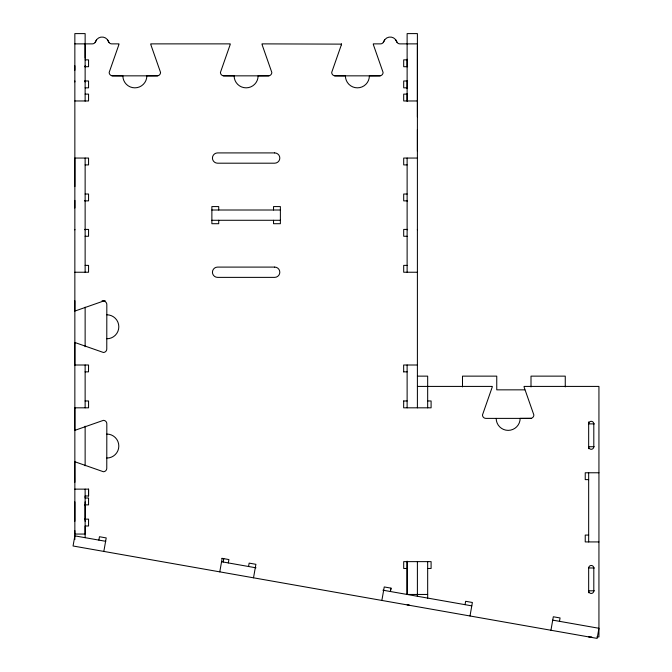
<?xml version="1.0" encoding="UTF-8"?>
<svg xmlns="http://www.w3.org/2000/svg" width="672" height="672" viewBox="0 0 672 672"><rect width="100%" height="100%" fill="white"/><g stroke="black" fill="none" stroke-linecap="round" stroke-linejoin="round"><path stroke-width="1.01" d="M74.852 229.883L74.852 229.421M74.852 81.934L74.852 80.984M85.134 101.212L85.134 33.6L74.852 33.6L74.852 534.055L85.134 534.055L85.134 489.132M74.852 208.009L74.852 200.407M74.852 186.598L74.852 158.054L88.561 158.054L88.561 164.909L85.134 164.909M74.852 70.283L74.852 65.764M85.134 229.883L85.134 229.421M85.134 81.934L85.134 80.984M85.134 58.145L85.134 43.873M84.638 504.865L88.561 504.865L88.553 498.019L85.134 498.019L85.134 495.986L88.561 495.986L88.561 489.132L74.852 489.132M407.123 200.869L407.123 200.407M427.669 594.46L407.123 594.46L407.123 561.632M407.123 101.212L407.123 93.862M407.123 88.62L407.123 81.27M407.123 66.578L407.123 59.228M417.396 595.988L417.396 594.006M417.396 229.883L417.396 229.421M417.396 151.208L417.396 129.511M417.396 116.953L417.396 45.587M74.852 43.873L92.358 43.873A3.427 3.427 0 0 0 95.584 41.588A6.854 6.854 0 0 1 108.503 41.588A3.427 3.427 0 0 0 111.737 43.873L118.961 43.873A3.394 3.394 0 0 1 118.818 44.856L109.166 72.425A3.427 3.427 0 0 0 112.594 75.844L157.122 75.844A3.427 3.427 0 0 0 160.549 72.425L150.898 44.856A3.41 3.41 0 0 1 150.755 43.873L230.227 43.873A3.427 3.427 0 0 1 230.084 44.864L220.433 72.425A3.427 3.427 0 0 0 223.86 75.844L268.388 75.844A3.427 3.427 0 0 0 271.816 72.425L262.164 44.856A3.41 3.41 0 0 1 262.021 43.873L341.485 44.125A3.394 3.394 0 0 1 341.351 44.856L331.699 72.425A3.427 3.427 0 0 0 335.126 75.844L379.655 75.844A3.427 3.427 0 0 0 383.082 72.425L373.439 44.856A3.427 3.427 0 0 1 373.296 43.873L380.52 43.873A3.427 3.427 0 0 0 383.746 41.588A6.854 6.854 0 0 1 396.665 41.588A3.427 3.427 0 0 0 399.89 43.873L417.396 43.873M98.868 540.103L99.464 536.726L106.21 537.919L103.832 551.41M219.786 571.855L222.163 558.365M223.188 562.027L223.784 558.65M228.312 562.926L228.908 559.558L221.852 558.314M248.556 566.496L249.152 563.128L255.898 564.312L253.512 577.811M381.864 600.44L384.241 586.942L391.003 588.134L390.407 591.511L390.541 590.663M390.692 589.823L390.995 588.134M465.041 604.674L465.637 601.297L472.382 602.49L470.005 615.98M550.939 630.252L553.316 616.762L560.07 617.946L559.474 621.323M95.105 42.496L96.55 39.782M383.267 42.496L384.712 39.782M157.744 75.793L146.849 75.844A11.987 11.987 0 0 1 134.862 87.839A11.987 11.987 0 0 1 122.867 75.844L111.972 75.793M269.01 75.793L258.115 75.844A11.987 11.987 0 0 1 246.128 87.839A11.987 11.987 0 0 1 234.133 75.844L223.238 75.793M380.285 75.793L369.382 75.844A11.987 11.987 0 0 1 357.395 87.839A11.987 11.987 0 0 1 345.408 75.844L334.505 75.793M531.056 418.328L520.153 418.387A11.987 11.987 0 0 1 508.166 430.374A11.987 11.987 0 0 1 496.18 418.387M85.134 59.858L88.561 59.858L88.561 66.713L84.638 66.713M407.123 59.858L403.696 59.858L403.696 66.713L407.61 66.713M84.638 80.984L88.561 80.984L88.561 87.839L85.134 87.839M407.61 80.984L403.696 80.984L403.696 87.839L407.123 87.839M85.134 94.114L88.561 94.114L88.561 100.968L74.852 100.968M407.123 94.114L403.696 94.114L403.696 100.968L417.396 100.968M417.396 158.054L403.696 158.054L403.696 164.909L407.123 164.909M85.134 194.023L88.561 194.023L88.561 200.869L84.647 200.869M407.123 194.023L403.696 194.023L403.696 200.869L407.61 200.869M211.873 210.008L280.375 210.008M211.873 220.282L280.375 220.282M84.647 229.421L88.561 229.421L88.561 236.267L85.134 236.267M407.61 229.421L403.696 229.421L403.696 236.267L407.123 236.267M85.134 265.381L88.561 265.381L88.561 272.236L74.852 272.236M407.123 265.381L403.696 265.381L403.696 272.236L417.396 272.236M74.852 300.779L74.802 310.884M102.035 300.779L105.235 300.779M74.852 365.005L88.561 365.005L88.502 371.86L85.075 371.86M417.396 365.005L403.637 365.005L403.696 371.86M403.637 371.86L407.123 371.86M417.396 376.135L427.669 376.135L427.669 407.82M417.396 386.417L492.265 386.417A3.444 3.444 0 0 1 492.122 387.391L482.479 414.96A3.427 3.427 0 0 0 485.906 418.387L530.435 418.387A3.427 3.427 0 0 0 533.862 414.96L524.21 387.391A3.419 3.419 0 0 1 524.068 386.417L598.937 386.417L598.937 636.922L596.887 636.922M524.773 389.844L496.751 389.844L496.751 376.135L462.496 376.135L462.496 386.904M85.075 400.974L88.561 400.974L88.561 407.82L74.852 407.82M403.637 400.974L407.123 400.974M427.669 400.974L431.096 400.974L431.096 407.82L403.637 407.82L403.696 400.974M594.376 423.881L588.664 423.881A2.57 2.57 0 0 1 591.234 421.319A2.57 2.57 0 0 1 593.804 423.881L593.804 446.72A2.57 2.57 0 0 1 591.234 449.291A2.57 2.57 0 0 1 588.664 446.72L594.182 446.72M598.937 472.769L585.236 472.769L585.236 479.623L588.664 479.623M84.638 519.137L88.561 519.137L88.561 525.991L85.134 525.991L85.134 537.684M588.664 535.072L585.236 535.072L585.236 541.926L598.937 541.926M594.182 567.974L588.664 567.974L588.664 592.771M407.123 568.478L403.696 568.478L403.696 561.632L431.096 561.632L431.096 568.478L427.669 568.478M594.376 590.814L588.664 590.814A2.57 2.57 0 0 0 591.234 593.452A2.57 2.57 0 0 0 593.804 590.881L593.804 567.974M407.123 604.901L409.172 604.901M588.664 636.922L591.746 636.922M105.773 541.321L74.844 535.87L73.063 545.992L597.156 638.4L598.937 628.278L552.728 620.13M221.458 561.716L256.007 567.815M382.914 590.192L471.786 605.858M395.699 39.782L397.144 42.496M107.537 39.782L108.99 42.496M407.123 229.421L407.123 229.883M85.134 65.764L85.134 66.713M85.134 200.407L85.134 200.869M588.664 421.924L588.664 448.678M588.664 472.769L588.664 541.926M565.261 386.904L565.261 376.135L531.006 376.135L531.006 386.904M427.669 561.632L427.669 598.198M417.396 407.82L417.396 33.6L407.123 33.6L407.123 100.968M417.396 561.632L417.396 596.148M407.123 158.054L407.123 272.236M407.123 365.005L407.123 407.82M407.123 561.154L407.123 594.46M273.529 210.008L273.529 206.581L280.375 206.581L280.375 223.709L273.529 223.709L273.529 220.282M218.719 210.008L218.719 206.581L211.873 206.581L211.873 223.709L218.719 223.709L218.719 220.282M88.561 489.132L88.561 495.986M85.134 158.054L85.134 272.236M85.134 307.18L85.134 346.71M85.134 365.005L85.134 407.82M85.134 426.149L85.134 465.788M85.134 501.892L85.134 504.445M85.134 504.865L85.134 521.287M74.852 501.875L74.852 521.287M74.852 530.636L74.852 539.549M74.802 342.686L74.802 365.005M74.802 407.82L74.802 430.147M74.802 461.95L74.852 482.286M588.664 568.042A2.57 2.57 0 0 1 591.234 565.48A2.57 2.57 0 0 1 593.804 568.042M341.494 43.873A3.427 3.427 0 0 1 341.351 44.856M74.852 310.884A3.427 3.427 0 0 0 75.835 310.741L103.404 301.09A3.427 3.427 0 0 1 106.823 304.517L106.772 349.045A3.427 3.427 0 0 1 103.404 352.472L75.835 342.829A3.427 3.427 0 0 0 74.852 342.686M106.823 314.798A11.987 11.987 0 0 1 118.818 326.785A11.987 11.987 0 0 1 106.823 338.772M74.852 430.147A3.427 3.427 0 0 0 75.835 430.004L103.404 420.353A3.427 3.427 0 0 1 106.823 423.78L106.772 468.308A3.427 3.427 0 0 1 103.404 471.736L75.835 462.092A3.427 3.427 0 0 0 74.852 461.95M106.823 434.062A11.987 11.987 0 0 1 118.818 446.048A11.987 11.987 0 0 1 106.823 458.035M274.672 152.914L217.577 152.914A5.141 5.141 0 0 0 212.444 158.054A5.141 5.141 0 0 0 217.577 163.195L274.672 163.195A5.141 5.141 0 0 0 279.812 158.054A5.141 5.141 0 0 0 274.672 152.914M274.672 267.095L217.577 267.095A5.141 5.141 0 0 0 212.444 272.236A5.141 5.141 0 0 0 217.577 277.376L274.672 277.376A5.141 5.141 0 0 0 279.812 272.236A5.141 5.141 0 0 0 274.672 267.095"/></g></svg>
